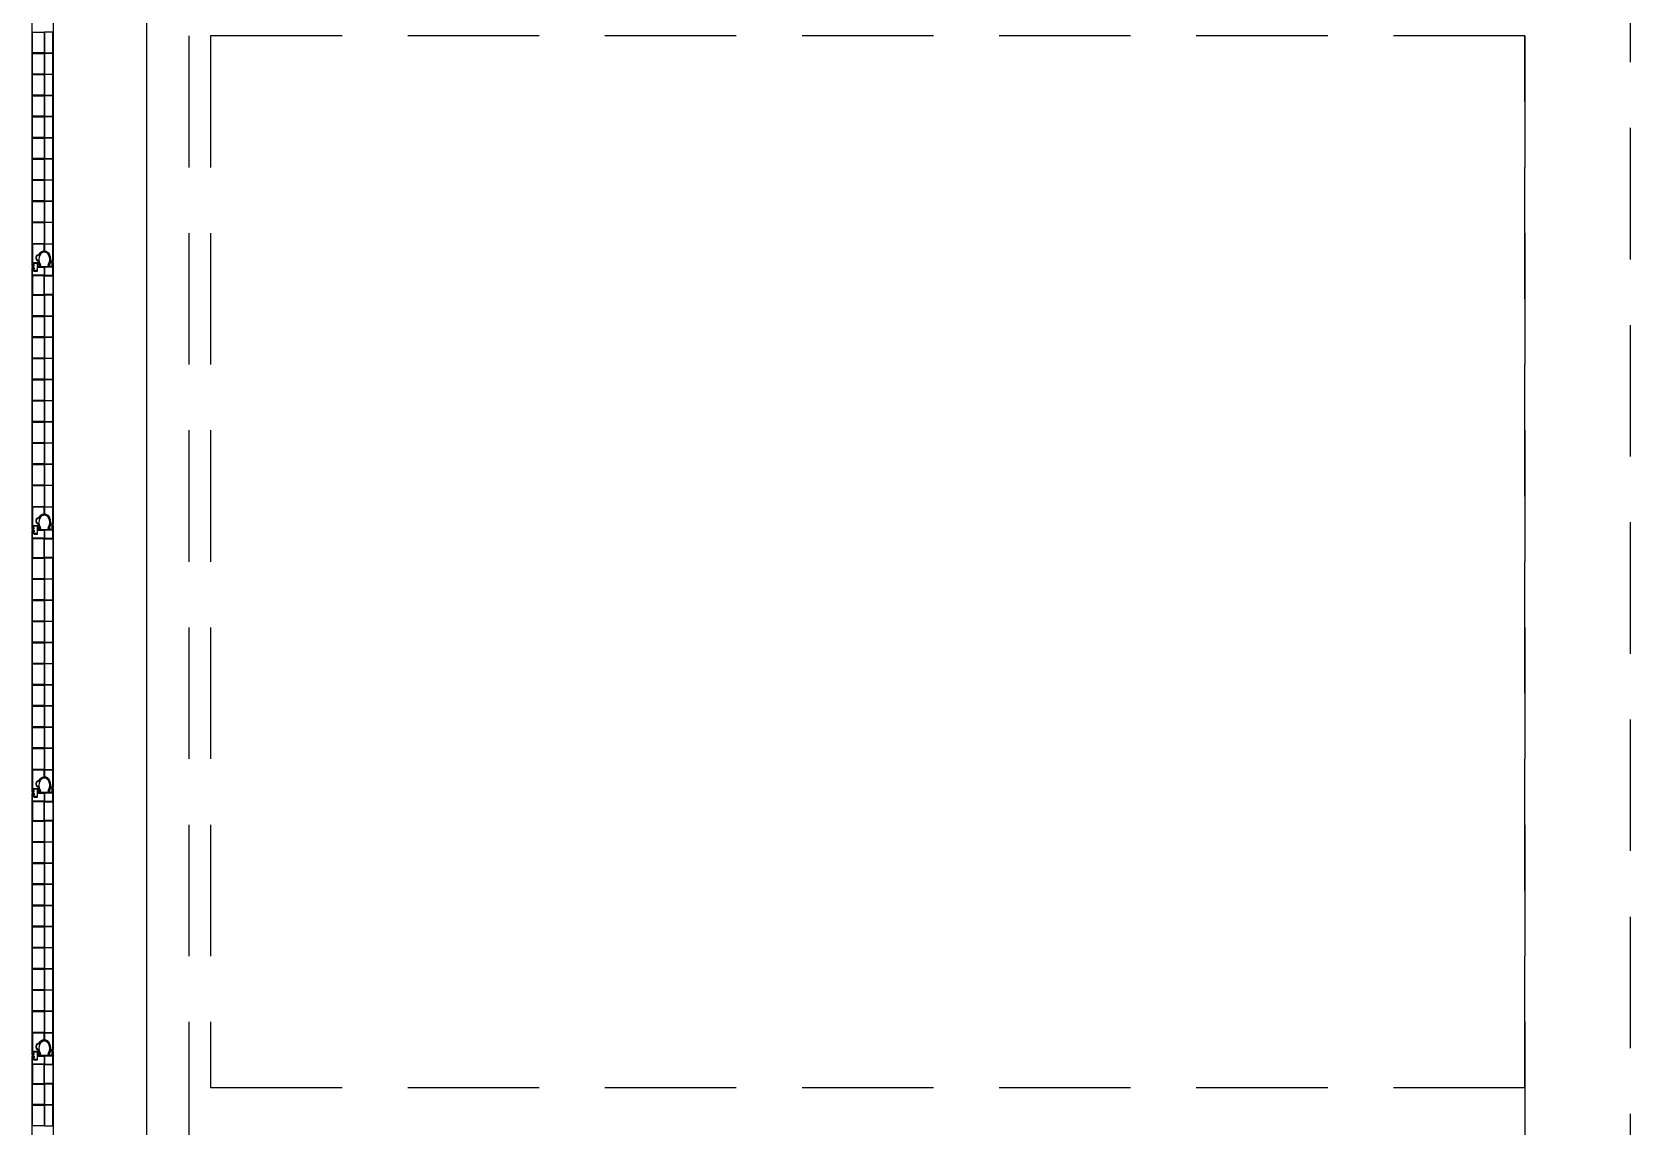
# Model space of a CAD drawing. Header units: millimetres. Extents: x -10134 to 185601, y -10232 to 93662.
# Drawn here: x 29965 to 33005, y 59438 to 61518 of the extents above; entities that cross this region are included whole.
import ezdxf

# ---------------------------------------------------------------- set-up
doc = ezdxf.new("R2010")
doc.units = ezdxf.units.MM
doc.header["$LTSCALE"] = 100
doc.linetypes.add('B0403', pattern=[3.75, 2.5, -1.25])
for name, color, linetype in [('A--L21', 8, 'Continuous'), ('A--L32', 8, 'Continuous'), ('AL$7A---_STRAMIEN', 1, 'Continuous')]:
    doc.layers.add(name, color=color, linetype=linetype)

msp = doc.modelspace()

# ---------------------------------------------------------------- linework, layer by layer
at = {"layer": 'A--L21', "linetype": 'B0403'}
msp.add_line((30264, 45510.6), (30264, 87810.6), dxfattribs=at)
at = {"layer": 'A--L21'}
for points in [[(29965.3, 61570), (29965.3, 61072.8), (29968.2, 61072.8, 0.615588), (29969.5, 61075.2, -0.001528), (29968.6, 61076.4, -0.603288), (29969.6, 61078.7), (29974.7, 61078.7, -0.414214), (29974.9, 61078.5), (29974.9, 61071.5, 0.414214), (29975.1, 61071.3), (29978.9, 61071.3, 0.230022), (29980.3, 61072.1, 0.182419), (29980.4, 61073.4, -0.086574), (29977.9, 61082.6)], [(29977.7, 61082.7, -0.786352), (29979.8, 61094.6, 0.289246), (29980, 61094.7, -0.649582), (29997.3, 61095.5, -0.228645), (29997.8, 61075.9, 0.241202), (29998, 61072.3, 0.267949), (29999.7, 61071.3), (30003.2, 61071.3, 0.414214), (30004.8, 61072.8), (30004.8, 61082.5), (30006, 61082.5), (30006, 61579.7)], [(29977.7, 60582.7, -0.786352), (29979.8, 60594.6, 0.289246), (29980, 60594.7, -0.649582), (29997.3, 60595.5, -0.228645), (29997.8, 60575.9, 0.241202), (29998, 60572.3, 0.267949), (29999.7, 60571.3), (30003.2, 60571.3, 0.414214), (30004.8, 60572.8), (30004.8, 60582.5), (30006, 60582.5), (30006, 61079.7), (30005, 61079.7), (30005, 61071.6), (29998.7, 61071.6, -0.614899), (29996.9, 61075.1, 0.235201), (29997.2, 61095.4, 0.299118), (29988.8, 61100.8, 0.299118), (29980.5, 61095.4, 0.235201), (29980.7, 61075.1, -0.614899), (29978.9, 61071.6), (29974.9, 61071.6), (29974.9, 61064.2), (29969.7, 61064.2, -0.538226), (29968.4, 61066.3, -0.051879), (29969.6, 61067.5, 0.668905), (29968.4, 61070), (29965.3, 61070), (29965.3, 60572.8), (29968.2, 60572.8, 0.615588), (29969.5, 60575.2, -0.001528), (29968.6, 60576.4, -0.603288), (29969.6, 60578.7), (29974.7, 60578.7, -0.414214), (29974.9, 60578.5), (29974.9, 60571.5, 0.414214), (29975.1, 60571.3), (29978.9, 60571.3, 0.230022), (29980.3, 60572.1, 0.182419), (29980.4, 60573.4, -0.086574), (29977.9, 60582.6)], [(29981.5, 61095, -0.299118), (29988.8, 61099.8, -0.299118), (29996.2, 61095, -0.232962), (29996.1, 61075.7, 0.291468), (29995.9, 61072.2, -0.569521), (29995.5, 61071.6), (29982.2, 61071.6, -0.569521), (29981.8, 61072.2, 0.280699), (29981.6, 61075.6, -0.235201), (29981.4, 61094.9, -0.235201)], [(29998.2, 61095.9, -0.228645), (29998.8, 61075.5, 0.106177), (29998.5, 61074.3, 0.414214), (30000.4, 61072.3), (30002.2, 61072.3, 0.414214), (30003.8, 61073.9), (30003.8, 61083.5), (30005, 61083.5), (30005, 61088.6), (30005, 61114.3), (29989, 61114.3), (29989, 61101.8, -0.279737), (29998.2, 61095.9)], [(29998.2, 60595.9, -0.228645), (29998.8, 60575.5, 0.106177), (29998.5, 60574.3, 0.414214), (30000.4, 60572.3), (30002.2, 60572.3, 0.414214), (30003.8, 60573.9), (30003.8, 60583.5), (30005, 60583.5), (30005, 60588.6), (30005, 60614.3), (29989, 60614.3), (29989, 60601.8, -0.279737), (29998.2, 60595.9)], [(29977.7, 60082.7, -0.786352), (29979.8, 60094.6, 0.289246), (29980, 60094.7, -0.649582), (29997.3, 60095.5, -0.228645), (29997.8, 60075.9, 0.241202), (29998, 60072.3, 0.267949), (29999.7, 60071.3), (30003.2, 60071.3, 0.414214), (30004.8, 60072.8), (30004.8, 60082.5), (30006, 60082.5), (30006, 60579.7), (30005, 60579.7), (30005, 60571.6), (29998.7, 60571.6, -0.614899), (29996.9, 60575.1, 0.235201), (29997.2, 60595.4, 0.299118), (29988.8, 60600.8, 0.299118), (29980.5, 60595.4, 0.235201), (29980.7, 60575.1, -0.614899), (29978.9, 60571.6), (29974.9, 60571.6), (29974.9, 60564.2), (29969.7, 60564.2, -0.538226), (29968.4, 60566.3, -0.051879), (29969.6, 60567.5, 0.668905), (29968.4, 60570), (29965.3, 60570), (29965.3, 60072.8), (29968.2, 60072.8, 0.615588), (29969.5, 60075.2, -0.001528), (29968.6, 60076.4, -0.603288), (29969.6, 60078.7), (29974.7, 60078.7, -0.414214), (29974.9, 60078.5), (29974.9, 60071.5, 0.414214), (29975.1, 60071.3), (29978.9, 60071.3, 0.230022), (29980.3, 60072.1, 0.182419), (29980.4, 60073.4, -0.086574), (29977.9, 60082.6)], [(29981.5, 60595, -0.299118), (29988.8, 60599.8, -0.299118), (29996.2, 60595, -0.232962), (29996.1, 60575.7, 0.291468), (29995.9, 60572.2, -0.569521), (29995.5, 60571.6), (29982.2, 60571.6, -0.569521), (29981.8, 60572.2, 0.280699), (29981.6, 60575.6, -0.235201), (29981.4, 60594.9, -0.235201)], [(29977.7, 59582.7, -0.786352), (29979.8, 59594.6, 0.289246), (29980, 59594.7, -0.649582), (29997.3, 59595.5, -0.228645), (29997.8, 59575.9, 0.241202), (29998, 59572.3, 0.267949), (29999.7, 59571.3), (30003.2, 59571.3, 0.414214), (30004.8, 59572.8), (30004.8, 59582.5), (30006, 59582.5), (30006, 60079.7), (30005, 60079.7), (30005, 60071.6), (29998.7, 60071.6, -0.614899), (29996.9, 60075.1, 0.235201), (29997.2, 60095.4, 0.299118), (29988.8, 60100.8, 0.299118), (29980.5, 60095.4, 0.235201), (29980.7, 60075.1, -0.614899), (29978.9, 60071.6), (29974.9, 60071.6), (29974.9, 60064.2), (29969.7, 60064.2, -0.538226), (29968.4, 60066.3, -0.051879), (29969.6, 60067.5, 0.668905), (29968.4, 60070), (29965.3, 60070), (29965.3, 59572.8), (29968.2, 59572.8, 0.615588), (29969.5, 59575.2, -0.001528), (29968.6, 59576.4, -0.603288), (29969.6, 59578.7), (29974.7, 59578.7, -0.414214), (29974.9, 59578.5), (29974.9, 59571.5, 0.414214), (29975.1, 59571.3), (29978.9, 59571.3, 0.230022), (29980.3, 59572.1, 0.182419), (29980.4, 59573.4, -0.086574), (29977.9, 59582.6)], [(29981.5, 60095, -0.299118), (29988.8, 60099.8, -0.299118), (29996.2, 60095, -0.232962), (29996.1, 60075.7, 0.291468), (29995.9, 60072.2, -0.569521), (29995.5, 60071.6), (29982.2, 60071.6, -0.569521), (29981.8, 60072.2, 0.280699), (29981.6, 60075.6, -0.235201), (29981.4, 60094.9, -0.235201)], [(29998.2, 60095.9, -0.228645), (29998.8, 60075.5, 0.106177), (29998.5, 60074.3, 0.414214), (30000.4, 60072.3), (30002.2, 60072.3, 0.414214), (30003.8, 60073.9), (30003.8, 60083.5), (30005, 60083.5), (30005, 60088.6), (30005, 60114.3), (29989, 60114.3), (29989, 60101.8, -0.279737), (29998.2, 60095.9)], [(29998.2, 59595.9, -0.228645), (29998.8, 59575.5, 0.106177), (29998.5, 59574.3, 0.414214), (30000.4, 59572.3), (30002.2, 59572.3, 0.414214), (30003.8, 59573.9), (30003.8, 59583.5), (30005, 59583.5), (30005, 59588.6), (30005, 59614.3), (29989, 59614.3), (29989, 59601.8, -0.279737), (29998.2, 59595.9)], [(30006, 59082.5), (30006, 59579.7), (30005, 59579.7), (30005, 59571.6), (29998.7, 59571.6, -0.614899), (29996.9, 59575.1, 0.235201), (29997.2, 59595.4, 0.299118), (29988.8, 59600.8, 0.299118), (29980.5, 59595.4, 0.235201), (29980.7, 59575.1, -0.614899), (29978.9, 59571.6), (29974.9, 59571.6), (29974.9, 59564.2), (29969.7, 59564.2, -0.538226), (29968.4, 59566.3, -0.051879), (29969.6, 59567.5, 0.668905), (29968.4, 59570), (29965.3, 59570), (29965.3, 59072.8)], [(29981.5, 59595, -0.299118), (29988.8, 59599.8, -0.299118), (29996.2, 59595, -0.232962), (29996.1, 59575.7, 0.291468), (29995.9, 59572.2, -0.569521), (29995.5, 59571.6), (29982.2, 59571.6, -0.569521), (29981.8, 59572.2, 0.280699), (29981.6, 59575.6, -0.235201), (29981.4, 59594.9, -0.235201)]]:
    msp.add_lwpolyline(points, format="xyb", dxfattribs=at)
for points in [[(29988.4, 61478.3), (29966.3, 61478.3), (29966.3, 61517.5), (29988.4, 61517.5)], [(30005, 61517.5), (29989, 61517.5), (29989, 61478.3), (30005, 61478.3)], [(29988.4, 61438.1), (29966.3, 61438.1), (29966.3, 61477.3), (29988.4, 61477.3)], [(30005, 61477.3), (29989, 61477.3), (29989, 61438.1), (30005, 61438.1)], [(29988.4, 61397.9), (29966.3, 61397.9), (29966.3, 61437.1), (29988.4, 61437.1)], [(30005, 61437.1), (29989, 61437.1), (29989, 61397.9), (30005, 61397.9)], [(29988.4, 61357.7), (29966.3, 61357.7), (29966.3, 61396.9), (29988.4, 61396.9)], [(30005, 61396.9), (29989, 61396.9), (29989, 61357.7), (30005, 61357.7)], [(29988.4, 61317.4), (29966.3, 61317.4), (29966.3, 61356.6), (29988.4, 61356.6)], [(30005, 61356.6), (29989, 61356.6), (29989, 61317.4), (30005, 61317.4)], [(29988.4, 61277.2), (29966.3, 61277.2), (29966.3, 61316.4), (29988.4, 61316.4)], [(30005, 61316.4), (29989, 61316.4), (29989, 61277.2), (30005, 61277.2)], [(29988.4, 61237), (29966.3, 61237), (29966.3, 61276.2), (29988.4, 61276.2)], [(30005, 61276.2), (29989, 61276.2), (29989, 61237), (30005, 61237)], [(29988.4, 61196.8), (29966.3, 61196.8), (29966.3, 61236), (29988.4, 61236)], [(30005, 61236), (29989, 61236), (29989, 61196.8), (30005, 61196.8)], [(29988.4, 61156.5), (29966.3, 61156.5), (29966.3, 61195.7), (29988.4, 61195.7)], [(30005, 61195.7), (29989, 61195.7), (29989, 61156.5), (30005, 61156.5)], [(29988.4, 61115.3), (29966.3, 61115.3), (29966.3, 61155.5), (29988.4, 61155.5)], [(30005, 61155.5), (29989, 61155.5), (29989, 61115.3), (30005, 61115.3)], [(30005, 61070.5), (29989, 61070.5), (29989, 61055.3), (30005, 61055.3)], [(29966.3, 61054.3), (29966.3, 61018.6), (29988.4, 61018.6), (29988.4, 61054.3)], [(30005, 61018.6), (29989, 61018.6), (29989, 61054.3), (30005, 61054.3)], [(29988.4, 60978.3), (29966.3, 60978.3), (29966.3, 61017.5), (29988.4, 61017.5)], [(30005, 61017.5), (29989, 61017.5), (29989, 60978.3), (30005, 60978.3)], [(29988.4, 60938.1), (29966.3, 60938.1), (29966.3, 60977.3), (29988.4, 60977.3)], [(30005, 60977.3), (29989, 60977.3), (29989, 60938.1), (30005, 60938.1)], [(29988.4, 60897.9), (29966.3, 60897.9), (29966.3, 60937.1), (29988.4, 60937.1)], [(30005, 60937.1), (29989, 60937.1), (29989, 60897.9), (30005, 60897.9)], [(29988.4, 60857.7), (29966.3, 60857.7), (29966.3, 60896.9), (29988.4, 60896.9)], [(30005, 60896.9), (29989, 60896.9), (29989, 60857.7), (30005, 60857.7)], [(29988.4, 60817.4), (29966.3, 60817.4), (29966.3, 60856.6), (29988.4, 60856.6)], [(30005, 60856.6), (29989, 60856.6), (29989, 60817.4), (30005, 60817.4)], [(29988.4, 60777.2), (29966.3, 60777.2), (29966.3, 60816.4), (29988.4, 60816.4)], [(30005, 60816.4), (29989, 60816.4), (29989, 60777.2), (30005, 60777.2)], [(29988.4, 60737), (29966.3, 60737), (29966.3, 60776.2), (29988.4, 60776.2)], [(30005, 60776.2), (29989, 60776.2), (29989, 60737), (30005, 60737)], [(29988.4, 60696.8), (29966.3, 60696.8), (29966.3, 60736), (29988.4, 60736)], [(30005, 60736), (29989, 60736), (29989, 60696.8), (30005, 60696.8)], [(29988.4, 60656.5), (29966.3, 60656.5), (29966.3, 60695.7), (29988.4, 60695.7)], [(30005, 60695.7), (29989, 60695.7), (29989, 60656.5), (30005, 60656.5)], [(29988.4, 60615.3), (29966.3, 60615.3), (29966.3, 60655.5), (29988.4, 60655.5)], [(30005, 60655.5), (29989, 60655.5), (29989, 60615.3), (30005, 60615.3)], [(29966.3, 60554.3), (29966.3, 60518.6), (29988.4, 60518.6), (29988.4, 60554.3)], [(30005, 60570.5), (29989, 60570.5), (29989, 60555.3), (30005, 60555.3)], [(30005, 60518.6), (29989, 60518.6), (29989, 60554.3), (30005, 60554.3)], [(29988.4, 60478.3), (29966.3, 60478.3), (29966.3, 60517.5), (29988.4, 60517.5)], [(30005, 60517.5), (29989, 60517.5), (29989, 60478.3), (30005, 60478.3)], [(29988.4, 60438.1), (29966.3, 60438.1), (29966.3, 60477.3), (29988.4, 60477.3)], [(30005, 60477.3), (29989, 60477.3), (29989, 60438.1), (30005, 60438.1)], [(29988.4, 60397.9), (29966.3, 60397.9), (29966.3, 60437.1), (29988.4, 60437.1)], [(30005, 60437.1), (29989, 60437.1), (29989, 60397.9), (30005, 60397.9)], [(29988.4, 60357.7), (29966.3, 60357.7), (29966.3, 60396.9), (29988.4, 60396.9)], [(30005, 60396.9), (29989, 60396.9), (29989, 60357.7), (30005, 60357.7)], [(29988.4, 60317.4), (29966.3, 60317.4), (29966.3, 60356.6), (29988.4, 60356.6)], [(30005, 60356.6), (29989, 60356.6), (29989, 60317.4), (30005, 60317.4)], [(29988.4, 60277.2), (29966.3, 60277.2), (29966.3, 60316.4), (29988.4, 60316.4)], [(30005, 60316.4), (29989, 60316.4), (29989, 60277.2), (30005, 60277.2)], [(29988.4, 60237), (29966.3, 60237), (29966.3, 60276.2), (29988.4, 60276.2)], [(30005, 60276.2), (29989, 60276.2), (29989, 60237), (30005, 60237)], [(29988.4, 60196.8), (29966.3, 60196.8), (29966.3, 60236), (29988.4, 60236)], [(30005, 60236), (29989, 60236), (29989, 60196.8), (30005, 60196.8)], [(29988.4, 60156.5), (29966.3, 60156.5), (29966.3, 60195.7), (29988.4, 60195.7)], [(30005, 60195.7), (29989, 60195.7), (29989, 60156.5), (30005, 60156.5)], [(29988.4, 60115.3), (29966.3, 60115.3), (29966.3, 60155.5), (29988.4, 60155.5)], [(30005, 60155.5), (29989, 60155.5), (29989, 60115.3), (30005, 60115.3)], [(30005, 60070.5), (29989, 60070.5), (29989, 60055.3), (30005, 60055.3)], [(29966.3, 60054.3), (29966.3, 60018.6), (29988.4, 60018.6), (29988.4, 60054.3)], [(30005, 60018.6), (29989, 60018.6), (29989, 60054.3), (30005, 60054.3)], [(29988.4, 59978.3), (29966.3, 59978.3), (29966.3, 60017.5), (29988.4, 60017.5)], [(30005, 60017.5), (29989, 60017.5), (29989, 59978.3), (30005, 59978.3)], [(29988.4, 59938.1), (29966.3, 59938.1), (29966.3, 59977.3), (29988.4, 59977.3)], [(30005, 59977.3), (29989, 59977.3), (29989, 59938.1), (30005, 59938.1)], [(29988.4, 59897.9), (29966.3, 59897.9), (29966.3, 59937.1), (29988.4, 59937.1)], [(30005, 59937.1), (29989, 59937.1), (29989, 59897.9), (30005, 59897.9)], [(29988.4, 59857.7), (29966.3, 59857.7), (29966.3, 59896.9), (29988.4, 59896.9)], [(30005, 59896.9), (29989, 59896.9), (29989, 59857.7), (30005, 59857.7)], [(29988.4, 59817.4), (29966.3, 59817.4), (29966.3, 59856.6), (29988.4, 59856.6)], [(30005, 59856.6), (29989, 59856.6), (29989, 59817.4), (30005, 59817.4)], [(29988.4, 59777.2), (29966.3, 59777.2), (29966.3, 59816.4), (29988.4, 59816.4)], [(30005, 59816.4), (29989, 59816.4), (29989, 59777.2), (30005, 59777.2)], [(29988.4, 59737), (29966.3, 59737), (29966.3, 59776.2), (29988.4, 59776.2)], [(30005, 59776.2), (29989, 59776.2), (29989, 59737), (30005, 59737)], [(29988.4, 59696.8), (29966.3, 59696.8), (29966.3, 59736), (29988.4, 59736)], [(30005, 59736), (29989, 59736), (29989, 59696.8), (30005, 59696.8)], [(29988.4, 59656.5), (29966.3, 59656.5), (29966.3, 59695.7), (29988.4, 59695.7)], [(30005, 59695.7), (29989, 59695.7), (29989, 59656.5), (30005, 59656.5)], [(29988.4, 59615.3), (29966.3, 59615.3), (29966.3, 59655.5), (29988.4, 59655.5)], [(30005, 59655.5), (29989, 59655.5), (29989, 59615.3), (30005, 59615.3)], [(29966.3, 59554.3), (29966.3, 59518.6), (29988.4, 59518.6), (29988.4, 59554.3)], [(30005, 59570.5), (29989, 59570.5), (29989, 59555.3), (30005, 59555.3)], [(30005, 59518.6), (29989, 59518.6), (29989, 59554.3), (30005, 59554.3)], [(29988.4, 59478.3), (29966.3, 59478.3), (29966.3, 59517.5), (29988.4, 59517.5)], [(30005, 59517.5), (29989, 59517.5), (29989, 59478.3), (30005, 59478.3)], [(29988.4, 59438.1), (29966.3, 59438.1), (29966.3, 59477.3), (29988.4, 59477.3)], [(30005, 59477.3), (29989, 59477.3), (29989, 59438.1), (30005, 59438.1)]]:
    msp.add_lwpolyline(points, close=True, dxfattribs=at)
at = {"layer": 'A--L21', "linetype": 'B0403'}
msp.add_lwpolyline([(30305, 59510.6), (32805, 59510.6), (32805, 61510.6), (30305, 61510.6)], close=True, dxfattribs=at)
at = {"layer": 'A--L21'}
for points in [[(29969.6, 61079.7), (29975.7, 61079.7, -0.414214), (29975.9, 61079.5), (29975.9, 61072.3), (29978.4, 61072.3, 0.552588), (29979.3, 61073.6, -0.086098), (29976.9, 61082, -0.731767), (29979.2, 61095.6, -0.283426), (29988.4, 61101.7), (29988.4, 61114.3), (29966.3, 61114.3), (29966.3, 61088.6), (29966.3, 61073.9), (29968.5, 61073.9, 0.695606), (29968.8, 61074.6, -0.105395), (29967.8, 61075.6, -0.031809), (29967.5, 61076.5, -0.53387)], [(29969.7, 61063.2), (29975.9, 61063.2), (29975.9, 61070.5), (29988.4, 61070.5), (29988.4, 61055.3), (29966.3, 61055.3), (29966.3, 61069), (29968.6, 61069, -0.652088), (29968.9, 61068.3, 0.105395), (29967.9, 61067.3, 0.031809), (29967.5, 61066.4, 0.53387)], [(29969.6, 60579.7), (29975.7, 60579.7, -0.414214), (29975.9, 60579.5), (29975.9, 60572.3), (29978.4, 60572.3, 0.552588), (29979.3, 60573.6, -0.086098), (29976.9, 60582, -0.731767), (29979.2, 60595.6, -0.283426), (29988.4, 60601.7), (29988.4, 60614.3), (29966.3, 60614.3), (29966.3, 60588.6), (29966.3, 60573.9), (29968.5, 60573.9, 0.695606), (29968.8, 60574.6, -0.105395), (29967.8, 60575.6, -0.031809), (29967.5, 60576.5, -0.53387)], [(29969.7, 60563.2), (29975.9, 60563.2), (29975.9, 60570.5), (29988.4, 60570.5), (29988.4, 60555.3), (29966.3, 60555.3), (29966.3, 60569), (29968.6, 60569, -0.652088), (29968.9, 60568.3, 0.105395), (29967.9, 60567.3, 0.031809), (29967.5, 60566.4, 0.53387)], [(29969.6, 60079.7), (29975.7, 60079.7, -0.414214), (29975.9, 60079.5), (29975.9, 60072.3), (29978.4, 60072.3, 0.552588), (29979.3, 60073.6, -0.086098), (29976.9, 60082, -0.731767), (29979.2, 60095.6, -0.283426), (29988.4, 60101.7), (29988.4, 60114.3), (29966.3, 60114.3), (29966.3, 60088.6), (29966.3, 60073.9), (29968.5, 60073.9, 0.695606), (29968.8, 60074.6, -0.105395), (29967.8, 60075.6, -0.031809), (29967.5, 60076.5, -0.53387)], [(29969.7, 60063.2), (29975.9, 60063.2), (29975.9, 60070.5), (29988.4, 60070.5), (29988.4, 60055.3), (29966.3, 60055.3), (29966.3, 60069), (29968.6, 60069, -0.652088), (29968.9, 60068.3, 0.105395), (29967.9, 60067.3, 0.031809), (29967.5, 60066.4, 0.53387)], [(29969.6, 59579.7), (29975.7, 59579.7, -0.414214), (29975.9, 59579.5), (29975.9, 59572.3), (29978.4, 59572.3, 0.552588), (29979.3, 59573.6, -0.086098), (29976.9, 59582, -0.731767), (29979.2, 59595.6, -0.283426), (29988.4, 59601.7), (29988.4, 59614.3), (29966.3, 59614.3), (29966.3, 59588.6), (29966.3, 59573.9), (29968.5, 59573.9, 0.695606), (29968.8, 59574.6, -0.105395), (29967.8, 59575.6, -0.031809), (29967.5, 59576.5, -0.53387)], [(29969.7, 59563.2), (29975.9, 59563.2), (29975.9, 59570.5), (29988.4, 59570.5), (29988.4, 59555.3), (29966.3, 59555.3), (29966.3, 59569), (29968.6, 59569, -0.652088), (29968.9, 59568.3, 0.105395), (29967.9, 59567.3, 0.031809), (29967.5, 59566.4, 0.53387)]]:
    msp.add_lwpolyline(points, format="xyb", close=True, dxfattribs=at)
for centre in [(29977.7, 61082.5), (29977.7, 60582.5), (29977.7, 60082.5), (29977.7, 59582.5)]:
    msp.add_arc(centre, 0.204, 5.5122, 66.5563, dxfattribs=at)
at = {"layer": 'A--L32', "linetype": 'B0403'}
for points in [[(29984, 78210.6), (33005, 78210.6), (33005, 27845.3), (29984, 27845.3)], [(29984, 78010.6), (32805, 78010.6), (32805, 28045.3), (29984, 28045.3)]]:
    msp.add_lwpolyline(points, dxfattribs=at)
at = {"layer": 'AL$7A---_STRAMIEN'}
msp.add_line((30184, 1020.6), (30184, 92366.9), dxfattribs=at)

doc.saveas('drawing.dxf')
